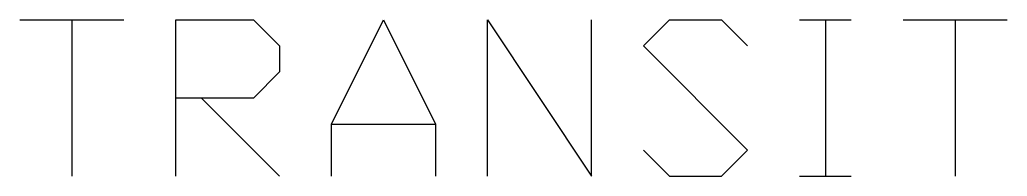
# Model space of a CAD drawing. Extents: x 0 to 9753, y 0 to 9976.
# Drawn here: x 1026 to 2473, y 9747 to 9976 of the extents above; entities that cross this region are included whole.
import ezdxf

# ---------------------------------------------------------------- set-up
doc = ezdxf.new("R2010")
doc.units = 0
doc.layers.add('Default_Layer', color=1, linetype='CONTINUOUS')

msp = doc.modelspace()

# ---------------------------------------------------------------- linework, layer by layer
at = {"layer": 'Default_Layer'}
for points in [[(1025.6, 9975.5), (1178, 9975.5)], [(1101.8, 9975.5), (1101.8, 9746.9)], [(1254.2, 9746.9), (1254.2, 9975.5), (1368.5, 9975.5), (1406.6, 9937.4), (1406.6, 9899.3), (1368.5, 9861.2), (1254.2, 9861.2)], [(1482.8, 9746.9), (1482.8, 9823.1), (1559, 9975.5), (1635.2, 9823.1), (1635.2, 9746.9)], [(1711.4, 9746.9), (1711.4, 9975.5), (1863.8, 9746.9), (1863.8, 9975.5)], [(1940, 9785), (1978.1, 9746.9), (2054.3, 9746.9), (2092.4, 9785), (1940, 9937.4), (1978.1, 9975.5), (2054.3, 9975.5), (2092.4, 9937.4)], [(2168.6, 9975.5), (2244.8, 9975.5)], [(2206.7, 9975.5), (2206.7, 9746.9)], [(2321, 9975.5), (2473.4, 9975.5)], [(2397.2, 9975.5), (2397.2, 9746.9)], [(1292.3, 9861.2), (1406.6, 9746.9)], [(1482.8, 9823.1), (1635.2, 9823.1)], [(2168.6, 9746.9), (2244.8, 9746.9)]]:
    msp.add_lwpolyline(points, dxfattribs=at)

doc.saveas('drawing.dxf')
